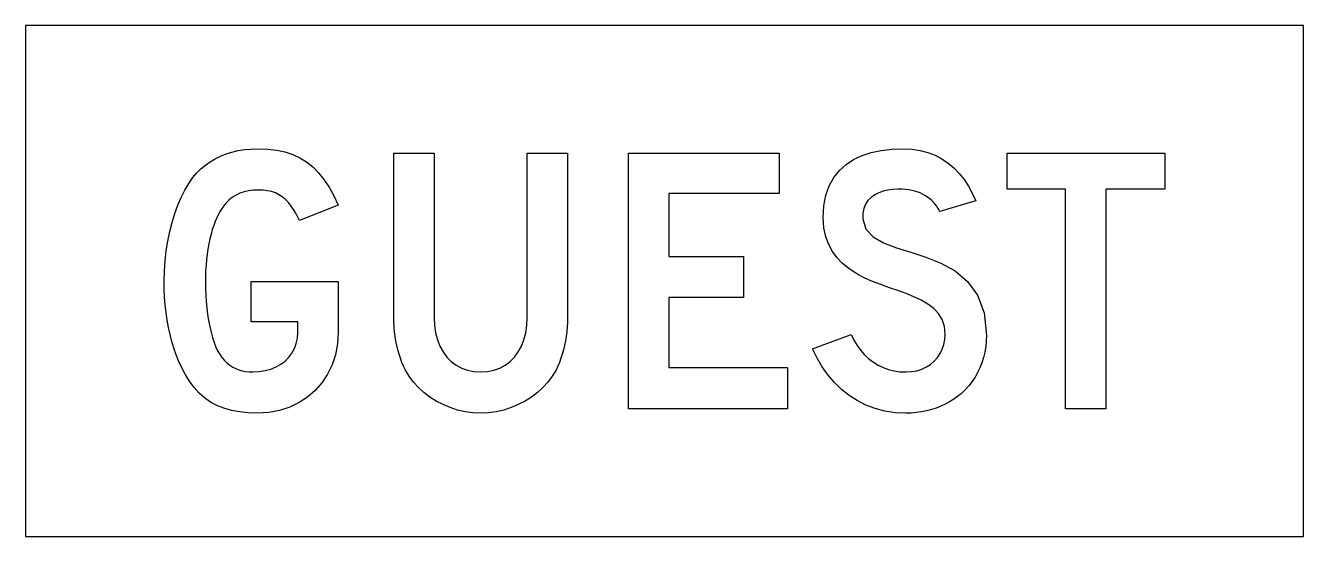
# Model space of a CAD drawing. Extents: x 0 to 30, y 0 to 12.
import ezdxf

# ---------------------------------------------------------------- set-up
doc = ezdxf.new("R2010")
doc.units = 0
doc.layers.add('CUT', color=7, linetype='Continuous')
doc.layers.add('OUTSIDE', color=1, linetype='Continuous')

msp = doc.modelspace()

# ---------------------------------------------------------------- linework, layer by layer
at = {"layer": 'CUT'}
for points in [[(7.1952, 4.0314), (7.089, 3.8118), (6.957, 3.6114), (6.8004, 3.4314), (6.621, 3.2748), (6.42, 3.1428), (6.2004, 3.0366), (5.9628, 2.9592), (5.7096, 2.9112), (5.4426, 2.895), (5.2236, 2.9016), (5.0202, 2.9232), (4.8312, 2.9592), (4.6554, 3.0102), (4.4928, 3.0762), (4.3422, 3.1578), (4.203, 3.2556), (4.0746, 3.369), (3.9564, 3.4986), (3.8466, 3.645), (3.7458, 3.8088), (3.6528, 3.9894), (3.5922, 4.1256), (3.5358, 4.269), (3.4836, 4.4202), (3.4368, 4.578), (3.3948, 4.7418), (3.3582, 4.9104), (3.3264, 5.0838), (3.3006, 5.2602), (3.2796, 5.4402), (3.2652, 5.622), (3.2562, 5.8056), (3.2526, 5.9892), (3.2586, 6.231), (3.2748, 6.4698), (3.3018, 6.7056), (3.3384, 6.936), (3.3846, 7.1598), (3.4398, 7.3764), (3.5028, 7.5834), (3.5742, 7.7796), (3.6528, 7.9644), (3.738, 8.1354), (3.8292, 8.2914), (3.9264, 8.4318), (4.0194, 8.538), (4.1178, 8.6352), (4.2228, 8.7234), (4.3344, 8.8026), (4.452, 8.8728), (4.5768, 8.934), (4.7076, 8.9862), (4.845, 9.0288), (4.9896, 9.0624), (5.1402, 9.0858), (5.2986, 9.1002), (5.4636, 9.105), (5.6874, 9.0972), (5.8962, 9.0726), (6.0906, 9.0312), (6.2718, 8.9718), (6.4404, 8.8944), (6.5976, 8.7972), (6.7434, 8.6808), (6.8796, 8.544), (7.0056, 8.3856), (7.1238, 8.2062), (7.2336, 8.004), (7.3368, 7.779), (6.432, 7.4208), (6.3684, 7.5456), (6.3048, 7.6566), (6.2388, 7.755), (6.1716, 7.8408), (6.1008, 7.914), (6.0264, 7.9764), (5.9478, 8.0274), (5.8644, 8.0682), (5.7744, 8.0988), (5.6784, 8.1204), (5.5752, 8.133), (5.4636, 8.1366), (5.346, 8.1324), (5.235, 8.1186), (5.1306, 8.0958), (5.0328, 8.0628), (4.941, 8.0196), (4.8558, 7.9656), (4.7754, 7.9008), (4.701, 7.8252), (4.6314, 7.737), (4.5672, 7.6374), (4.5078, 7.5252), (4.4526, 7.3998), (4.4172, 7.3068), (4.3848, 7.2066), (4.3548, 7.0998), (4.3272, 6.9876), (4.3032, 6.8706), (4.2816, 6.75), (4.2636, 6.6264), (4.2486, 6.5004), (4.2366, 6.3726), (4.2282, 6.2448), (4.2228, 6.1164), (4.221, 5.9892), (4.2234, 5.832), (4.23, 5.6748), (4.2408, 5.52), (4.2558, 5.367), (4.2744, 5.2182), (4.2978, 5.0736), (4.3248, 4.9344), (4.3554, 4.8012), (4.3902, 4.6752), (4.4286, 4.557), (4.4706, 4.4472), (4.5162, 4.3476), (4.5654, 4.2672), (4.6176, 4.1946), (4.674, 4.1298), (4.7334, 4.0722), (4.797, 4.0218), (4.8636, 3.9792), (4.9338, 3.9432), (5.007, 3.9138), (5.0844, 3.8916), (5.1654, 3.8754), (5.2494, 3.8664), (5.337, 3.8634), (5.4858, 3.8712), (5.6268, 3.894), (5.7594, 3.9312), (5.8812, 3.9816), (5.9928, 4.0452), (6.0924, 4.1208), (6.1794, 4.2084), (6.2526, 4.3062), (6.3108, 4.4136), (6.354, 4.5306), (6.3804, 4.656), (6.39, 4.7892), (6.39, 5.0424), (5.295, 5.0424), (5.295, 5.9892), (7.3368, 5.9892), (7.3368, 4.7892), (7.3206, 4.5222), (7.2726, 4.269)], [(12.7074, 4.8084), (12.693, 4.6992), (12.675, 4.5918), (12.6528, 4.4868), (12.6276, 4.3842), (12.5988, 4.2834), (12.567, 4.185), (12.5316, 4.0896), (12.4938, 3.996), (12.453, 3.9054), (12.366, 3.7614), (12.2634, 3.6258), (12.147, 3.4986), (12.018, 3.381), (11.877, 3.2742), (11.7264, 3.1788), (11.5674, 3.096), (11.4, 3.0258), (11.2272, 2.97), (11.0496, 2.9286), (10.8678, 2.9034), (10.6842, 2.895), (10.5012, 2.9034), (10.3194, 2.9286), (10.1418, 2.97), (9.969, 3.0258), (9.8016, 3.096), (9.6426, 3.1788), (9.492, 3.2742), (9.351, 3.381), (9.222, 3.4986), (9.1056, 3.6258), (9.003, 3.7614), (8.916, 3.9054), (8.8752, 3.996), (8.8374, 4.0896), (8.802, 4.185), (8.7702, 4.2834), (8.7414, 4.3842), (8.7162, 4.4868), (8.694, 4.5918), (8.676, 4.6992), (8.6616, 4.8084), (8.6508, 4.9194), (8.6448, 5.0322), (8.6424, 5.1474), (8.6424, 9), (9.5898, 9), (9.5898, 5.1474), (9.5988, 4.9584), (9.6258, 4.782), (9.669, 4.6182), (9.7284, 4.4682), (9.8034, 4.3332), (9.8922, 4.2132), (9.9954, 4.1094), (10.1106, 4.023), (10.2384, 3.954), (10.377, 3.9042), (10.5258, 3.8736), (10.6842, 3.8634), (10.8432, 3.8736), (10.992, 3.9042), (11.1306, 3.954), (11.2584, 4.023), (11.3736, 4.1094), (11.4768, 4.2132), (11.5656, 4.3332), (11.6406, 4.4682), (11.7, 4.6182), (11.7432, 4.782), (11.7702, 4.9584), (11.7792, 5.1474), (11.7792, 9), (12.7266, 9), (12.7266, 5.1474), (12.7242, 5.0322), (12.7182, 4.9194)], [(17.6952, 9), (17.6952, 8.0526), (15.1056, 8.0526), (15.1056, 6.579), (16.8528, 6.579), (16.8528, 5.6106), (15.1056, 5.6106), (15.1056, 3.9684), (17.8848, 3.9684), (17.8848, 3), (14.1582, 3), (14.1582, 9)], [(22.4898, 4.203), (22.452, 4.0812), (22.4058, 3.963), (22.3518, 3.8496), (22.29, 3.741), (22.221, 3.6366), (22.1442, 3.5382), (22.0602, 3.4452), (21.969, 3.3576), (21.882, 3.2868), (21.7902, 3.2214), (21.6936, 3.1614), (21.5928, 3.1068), (21.4884, 3.0582), (21.3792, 3.0156), (21.267, 2.9796), (21.1518, 2.9496), (21.0336, 2.9256), (20.9124, 2.9088), (20.7888, 2.898), (20.6634, 2.895), (20.4114, 2.907), (20.1708, 2.9442), (19.9428, 3.0042), (19.7262, 3.0864), (19.5228, 3.1896), (19.332, 3.3132), (19.1544, 3.4554), (18.9906, 3.615), (18.84, 3.792), (18.7038, 3.984), (18.5814, 4.1904), (18.474, 4.4106), (19.3794, 4.7472), (19.4466, 4.6104), (19.5228, 4.4844), (19.6068, 4.3692), (19.6986, 4.2654), (19.797, 4.173), (19.9032, 4.092), (20.0154, 4.023), (20.1342, 3.966), (20.2584, 3.9216), (20.3886, 3.8892), (20.5236, 3.87), (20.6634, 3.8634), (20.7966, 3.8712), (20.922, 3.8934), (21.039, 3.93), (21.147, 3.9804), (21.2448, 4.0422), (21.3318, 4.116), (21.408, 4.2), (21.4716, 4.2936), (21.522, 4.3962), (21.5592, 4.5066), (21.582, 4.6236), (21.5898, 4.7472), (21.5712, 4.9338), (21.5178, 5.0952), (21.4332, 5.2344), (21.321, 5.355), (21.1854, 5.4588), (21.0294, 5.55), (20.8572, 5.631), (20.673, 5.7048), (20.4798, 5.7744), (20.2812, 5.8434), (20.082, 5.9142), (19.8846, 5.9892), (19.7868, 6.0312), (19.6746, 6.0828), (19.5528, 6.1458), (19.4256, 6.2226), (19.2966, 6.3138), (19.1718, 6.4212), (19.0536, 6.546), (18.9474, 6.6894), (18.8574, 6.8538), (18.7878, 7.0404), (18.7428, 7.2498), (18.7266, 7.4844), (18.7434, 7.764), (18.7908, 8.0136), (18.8688, 8.235), (18.9738, 8.4282), (19.1052, 8.5956), (19.2612, 8.7366), (19.4388, 8.8536), (19.6374, 8.9472), (19.8546, 9.018), (20.0886, 9.0672), (20.3382, 9.096), (20.6004, 9.105), (20.805, 9.0954), (20.9988, 9.066), (21.1806, 9.018), (21.3516, 8.9526), (21.5106, 8.8698), (21.6582, 8.7708), (21.795, 8.6568), (21.9198, 8.5284), (22.0332, 8.3856), (22.1358, 8.2308), (22.2264, 8.0628), (22.3056, 7.884), (21.4638, 7.6314), (21.459, 7.6416), (21.4446, 7.6692), (21.42, 7.7106), (21.384, 7.7634), (21.3354, 7.8234), (21.2742, 7.887), (21.1986, 7.9512), (21.108, 8.0118), (21.0018, 8.067), (20.8788, 8.1114), (20.7384, 8.1432), (20.5794, 8.1576), (20.4672, 8.1594), (20.3544, 8.1516), (20.2422, 8.1354), (20.1336, 8.109), (20.0304, 8.0718), (19.9344, 8.0238), (19.8492, 7.9638), (19.776, 7.8912), (19.7178, 7.8054), (19.6764, 7.7064), (19.6542, 7.5924), (19.653, 7.4634), (19.728, 7.2198), (19.8978, 7.0368), (20.1426, 6.8964), (20.4438, 6.7818), (20.7816, 6.6756), (21.1374, 6.5604), (21.4908, 6.42), (21.8238, 6.2358), (22.116, 5.9916), (22.3488, 5.67), (22.503, 5.2542), (22.5582, 4.7262), (22.554, 4.5906), (22.5408, 4.458), (22.5198, 4.329)], [(24.4104, 8.1576), (23.0424, 8.1576), (23.0424, 9), (26.7474, 9), (26.7474, 8.1576), (25.3578, 8.1576), (25.3578, 3), (24.4104, 3)]]:
    msp.add_lwpolyline(points, close=True, dxfattribs=at)
at = {"layer": 'OUTSIDE'}
msp.add_lwpolyline([(0, 0), (30, 0), (30, 12), (0, 12)], close=True, dxfattribs=at)

doc.saveas('drawing.dxf')
